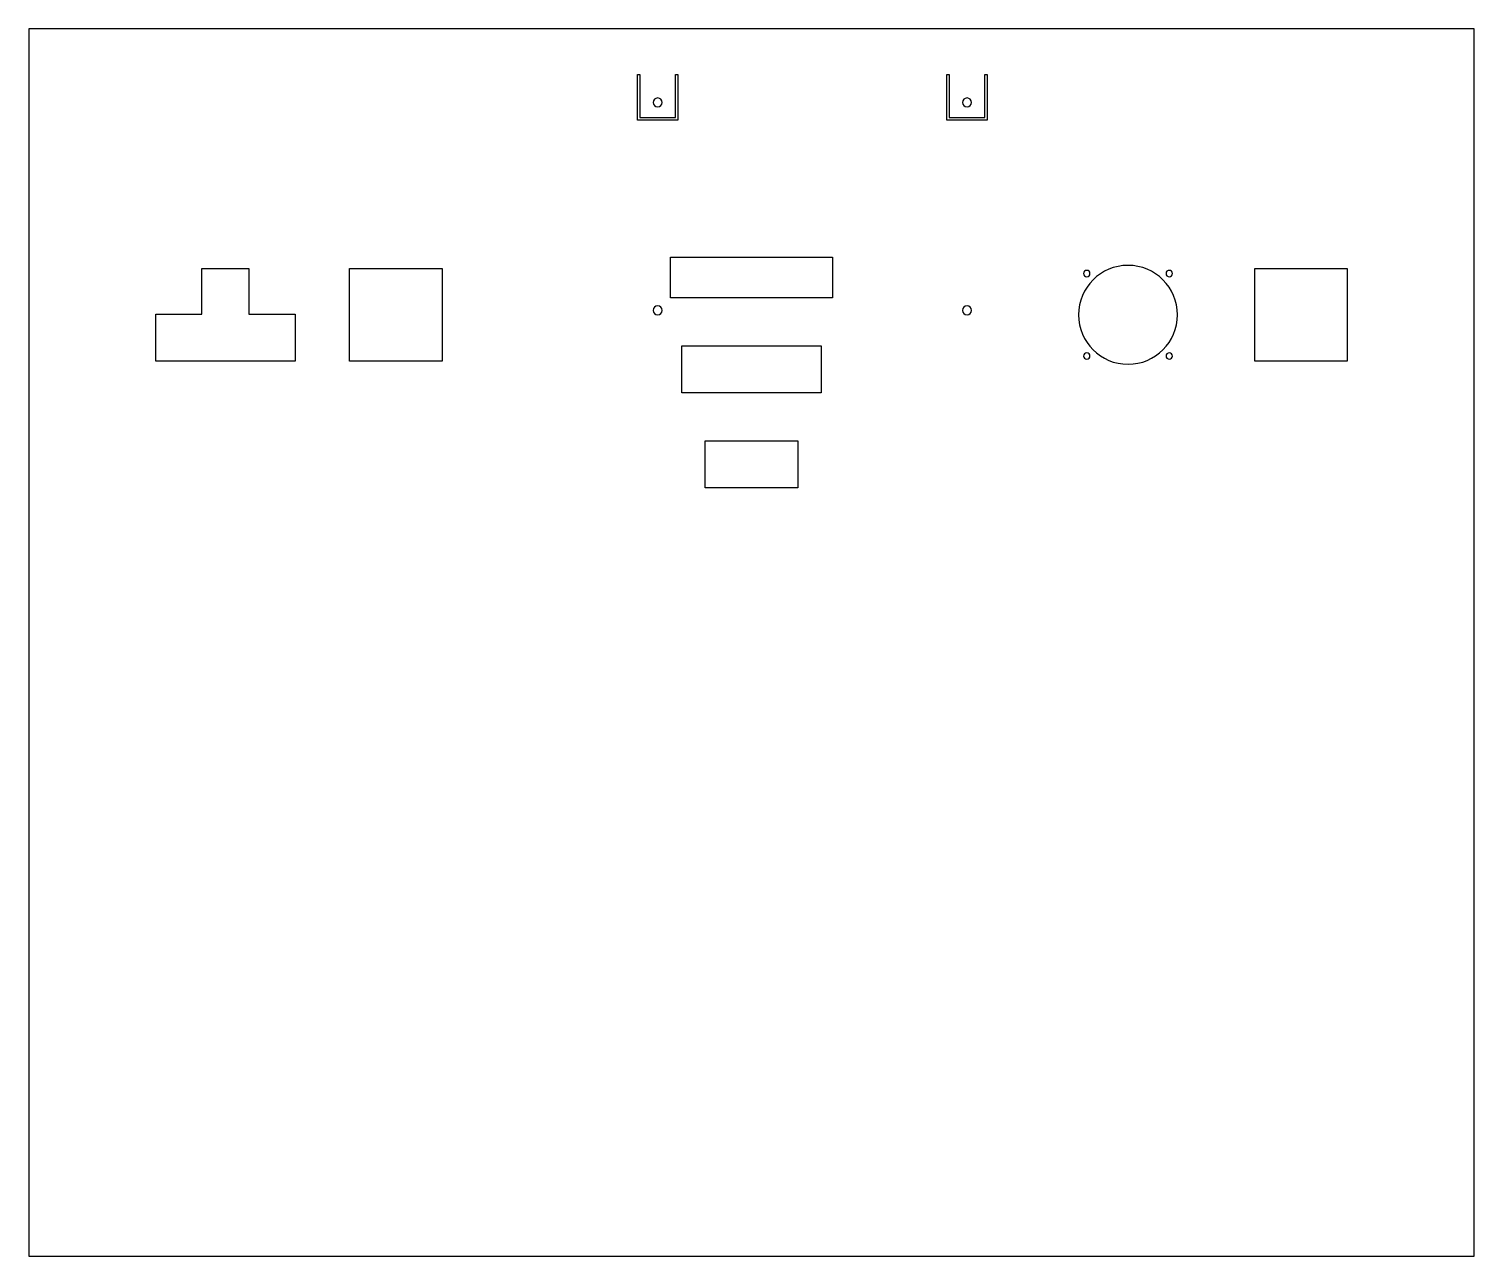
# Model space of a CAD drawing. Header units: millimetres. Extents: x 0 to 570, y 0 to 484.
import ezdxf

# ---------------------------------------------------------------- set-up
doc = ezdxf.new("R2010")
doc.units = ezdxf.units.MM

msp = doc.modelspace()

# ---------------------------------------------------------------- linework, layer by layer
at = {"layer": 'INTERIOR_PROFILES'}
for points in [[(240, 466), (241, 466), (241, 449), (255, 449), (255, 466), (256, 466), (256, 448), (240, 448)], [(377, 466), (378, 466), (378, 448), (362, 448), (362, 466), (363, 466), (363, 449), (377, 449)], [(253, 394), (317, 394), (317, 378), (253, 378)], [(50, 353), (50, 371.5), (68.25, 371.5), (68.25, 389.5), (86.75, 389.5), (86.75, 371.5), (105, 371.5), (105, 353)], [(163, 389.5), (163, 353), (126.5, 353), (126.5, 389.5)], [(483.5, 389.5), (520, 389.5), (520, 353), (483.5, 353)], [(312.5, 359), (312.5, 340.5), (257.5, 340.5), (257.5, 359)], [(303.25, 303), (266.75, 303), (266.75, 321.5), (303.25, 321.5)]]:
    msp.add_lwpolyline(points, close=True, dxfattribs=at)
at = {"layer": 'INTERIOR_PROFILES', "extrusion": (0, 0, -1)}
for centre, radius in [((-248, 455), 1.75), ((-370, 455), 1.75), ((-433.5, 371.25), 19.5), ((-417.24, 387.51), 1.25), ((-449.76, 387.51), 1.25), ((-248, 373), 1.75), ((-370, 373), 1.75), ((-417.24, 354.99), 1.25), ((-449.76, 354.99), 1.25)]:
    msp.add_circle(centre, radius, dxfattribs=at)
at = {"layer": 'OUTER_PROFILES'}
msp.add_lwpolyline([(570, 0), (570, 484), (0, 484), (0, 0)], close=True, dxfattribs=at)

doc.saveas('drawing.dxf')
